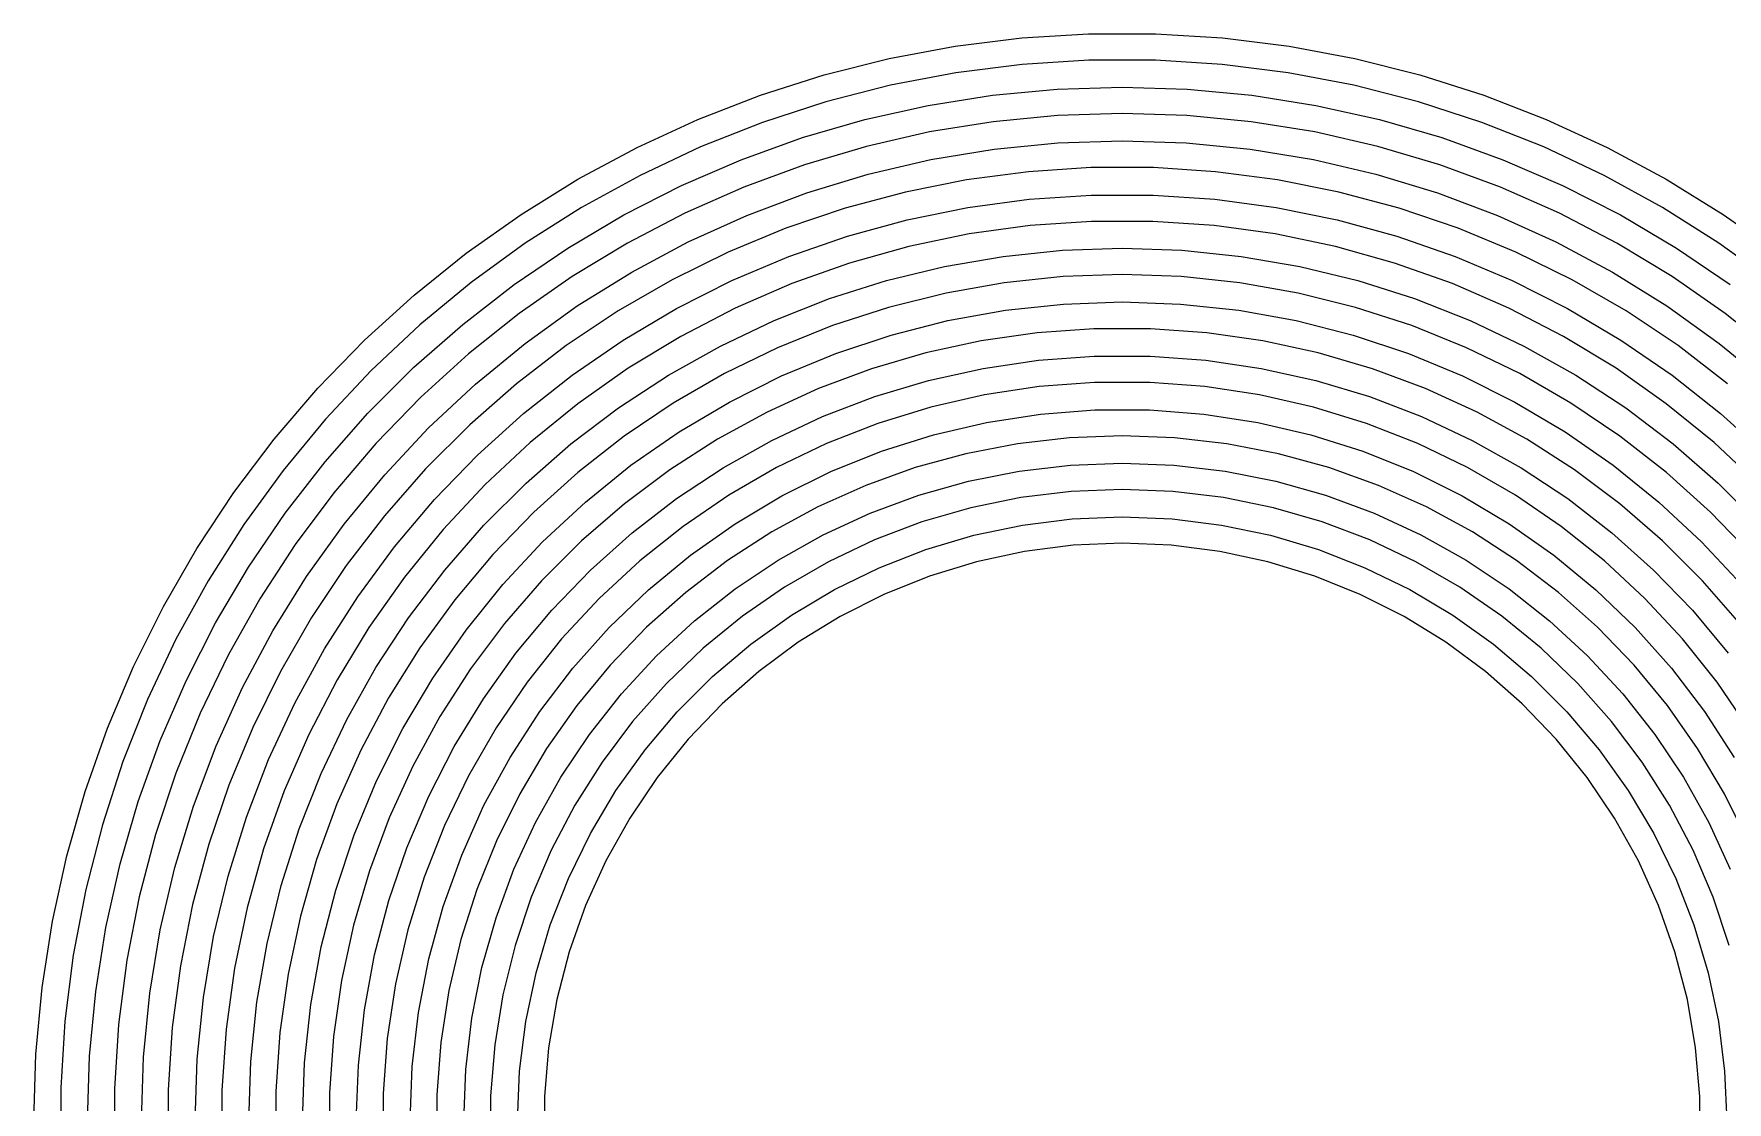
# Model space of a CAD drawing. Extents: x 25 to 275, y -107 to -24.
# Drawn here: x 70.12 to 85.88, y -64.82 to -54.88 of the extents above; entities that cross this region are included whole.
import ezdxf

# ---------------------------------------------------------------- set-up
doc = ezdxf.new("R2010")
doc.units = 0
doc.layers.add('BLACK', color=7, linetype='CONTINUOUS')

msp = doc.modelspace()

# ---------------------------------------------------------------- linework, layer by layer
at = {"layer": 'BLACK', "linetype": 'CONTINUOUS'}
for p, q in [((78.696909, -54.994825), (79.315783, -54.918191)), ((79.315783, -54.918191), (79.9382, -54.879802)), ((79.9382, -54.879802), (80.5618, -54.879802)), ((80.5618, -54.879802), (81.184217, -54.918191)), ((81.184217, -54.918191), (81.803091, -54.994825)), ((77.479162, -55.261515), (78.083928, -55.109411)), ((78.083928, -55.109411), (78.696909, -54.994825)), ((79.939666, -55.125), (79.320222, -55.163972)), ((80.560334, -55.125), (79.939666, -55.125)), ((81.179778, -55.163972), (80.560334, -55.125)), ((81.803091, -54.994825), (82.416072, -55.109411)), ((82.416072, -55.109411), (83.020838, -55.261515)), ((76.884908, -55.450561), (77.479162, -55.261515)), ((78.704447, -55.241763), (78.094772, -55.358064)), ((79.320222, -55.163972), (78.704447, -55.241763)), ((81.795553, -55.241763), (81.179778, -55.163972)), ((82.405228, -55.358064), (81.795553, -55.241763)), ((83.020838, -55.261515), (83.615092, -55.450561)), ((76.303418, -55.675832), (76.884908, -55.450561)), ((78.094772, -55.358064), (77.493603, -55.512418)), ((78.446455, -55.545485), (79.043668, -55.450896)), ((79.043668, -55.450896), (79.645641, -55.393993)), ((79.645641, -55.393993), (80.25, -55.375)), ((80.25, -55.375), (80.854359, -55.393993)), ((80.854359, -55.393993), (81.456332, -55.450896)), ((81.456332, -55.450896), (82.053545, -55.545485)), ((83.006397, -55.512418), (82.405228, -55.358064)), ((83.615092, -55.450561), (84.196582, -55.675832)), ((77.493603, -55.512418), (76.903312, -55.704216)), ((77.85636, -55.677387), (78.446455, -55.545485)), ((82.053545, -55.545485), (82.64364, -55.677387)), ((83.596688, -55.704216), (83.006397, -55.512418)), ((75.736899, -55.936472), (76.303418, -55.675832)), ((76.903312, -55.704216), (76.326228, -55.932699)), ((77.275711, -55.846081), (77.85636, -55.677387)), ((79.050535, -55.697189), (78.456967, -55.793153)), ((79.649033, -55.639453), (79.050535, -55.697189)), ((80.25, -55.620181), (79.649033, -55.639453)), ((80.850967, -55.639453), (80.25, -55.620181)), ((81.449465, -55.697189), (80.850967, -55.639453)), ((82.043033, -55.793153), (81.449465, -55.697189)), ((82.64364, -55.677387), (83.224289, -55.846081)), ((84.173772, -55.932699), (83.596688, -55.704216)), ((84.196582, -55.675832), (84.763101, -55.936472)), ((76.706801, -56.050901), (77.275711, -55.846081)), ((77.870766, -55.926949), (77.294342, -56.098029)), ((78.456967, -55.793153), (77.870766, -55.926949)), ((79.058948, -55.953066), (79.653196, -55.894537)), ((79.653196, -55.894537), (80.25, -55.875)), ((80.25, -55.875), (80.846804, -55.894537)), ((80.846804, -55.894537), (81.441052, -55.953066)), ((82.629234, -55.926949), (82.043033, -55.793153)), ((83.205658, -56.098029), (82.629234, -55.926949)), ((83.224289, -55.846081), (83.793199, -56.050901)), ((75.1875, -56.231493), (75.736899, -55.936472)), ((76.326228, -55.932699), (75.764631, -56.196967)), ((76.151874, -56.29104), (76.706801, -56.050901)), ((77.888276, -56.185927), (78.469801, -56.050334)), ((78.469801, -56.050334), (79.058948, -55.953066)), ((81.441052, -55.953066), (82.030199, -56.050334)), ((82.030199, -56.050334), (82.611724, -56.185927)), ((83.793199, -56.050901), (84.348126, -56.29104)), ((84.735369, -56.196967), (84.173772, -55.932699)), ((84.763101, -55.936472), (85.3125, -56.231493)), ((74.657305, -56.559776), (75.1875, -56.231493)), ((75.764631, -56.196967), (75.220734, -56.495976)), ((77.294342, -56.098029), (76.730063, -56.305689)), ((77.316865, -56.359263), (77.888276, -56.185927)), ((78.803528, -56.23885), (78.233619, -56.352212)), ((79.379632, -56.163004), (78.803528, -56.23885)), ((79.959463, -56.125), (79.379632, -56.163004)), ((80.540537, -56.125), (79.959463, -56.125)), ((81.120368, -56.163004), (80.540537, -56.125)), ((81.696472, -56.23885), (81.120368, -56.163004)), ((82.266381, -56.352212), (81.696472, -56.23885)), ((82.611724, -56.185927), (83.183135, -56.359263)), ((83.769937, -56.305689), (83.205658, -56.098029)), ((85.279266, -56.495976), (84.735369, -56.196967)), ((85.3125, -56.231493), (85.842695, -56.559776)), ((75.613121, -56.565548), (76.151874, -56.29104)), ((76.730063, -56.305689), (76.180249, -56.549075)), ((76.758014, -56.569599), (77.316865, -56.359263)), ((78.233619, -56.352212), (77.672343, -56.502605)), ((79.386675, -56.418316), (79.961796, -56.379817)), ((79.961796, -56.379817), (80.538204, -56.379817)), ((80.538204, -56.379817), (81.113325, -56.418316)), ((82.827657, -56.502605), (82.266381, -56.352212)), ((83.183135, -56.359263), (83.741986, -56.569599)), ((84.319751, -56.549075), (83.769937, -56.305689)), ((84.348126, -56.29104), (84.886879, -56.565548)), ((75.220734, -56.495976), (74.696686, -56.828547)), ((76.180249, -56.549075), (75.647158, -56.827188)), ((77.672343, -56.502605), (77.122106, -56.689386)), ((78.250551, -56.609957), (78.815409, -56.495144)), ((78.815409, -56.495144), (79.386675, -56.418316)), ((81.113325, -56.418316), (81.684591, -56.495144)), ((81.684591, -56.495144), (82.249449, -56.609957)), ((83.377894, -56.689386), (82.827657, -56.502605)), ((84.852842, -56.827188), (84.319751, -56.549075)), ((85.803314, -56.828547), (85.279266, -56.495976)), ((74.148324, -56.920076), (74.657305, -56.559776)), ((75.092667, -56.873344), (75.613121, -56.565548)), ((76.214116, -56.816036), (76.758014, -56.569599)), ((77.122106, -56.689386), (76.585263, -56.911753)), ((77.694623, -56.762241), (78.250551, -56.609957)), ((79.393038, -56.664048), (78.826171, -56.741963)), ((79.963901, -56.625), (79.393038, -56.664048)), ((80.536099, -56.625), (79.963901, -56.625)), ((81.106962, -56.664048), (80.536099, -56.625)), ((81.673829, -56.741963), (81.106962, -56.664048)), ((82.249449, -56.609957), (82.805377, -56.762241)), ((83.914737, -56.911753), (83.377894, -56.689386)), ((83.741986, -56.569599), (84.285884, -56.816036)), ((84.886879, -56.565548), (85.407333, -56.873344)), ((85.842695, -56.559776), (86.351676, -56.920076)), ((74.696686, -56.828547), (74.194555, -57.193367)), ((75.647158, -56.827188), (75.132981, -57.138885)), ((75.6875, -57.097518), (76.214116, -56.816036)), ((77.150108, -56.951317), (77.694623, -56.762241)), ((78.265941, -56.85838), (77.714963, -57.012756)), ((78.826171, -56.741963), (78.265941, -56.85838)), ((82.234059, -56.85838), (81.673829, -56.741963)), ((82.785037, -57.012756), (82.234059, -56.85838)), ((82.805377, -56.762241), (83.349892, -56.951317)), ((84.285884, -56.816036), (84.8125, -57.097518)), ((85.367019, -57.138885), (84.852842, -56.827188)), ((86.305445, -57.193367), (85.803314, -56.828547)), ((73.66249, -57.311025), (74.148324, -56.920076)), ((74.592567, -57.213211), (75.092667, -56.873344)), ((76.585263, -56.911753), (76.064113, -57.168756)), ((76.619438, -57.176341), (77.150108, -56.951317)), ((77.714963, -57.012756), (77.175804, -57.204374)), ((78.59692, -57.044942), (79.143646, -56.950677)), ((79.143646, -56.950677), (79.69553, -56.893941)), ((79.69553, -56.893941), (80.25, -56.875)), ((80.25, -56.875), (80.80447, -56.893941)), ((80.80447, -56.893941), (81.356354, -56.950677)), ((81.356354, -56.950677), (81.90308, -57.044942)), ((83.324196, -57.204374), (82.785037, -57.012756)), ((83.349892, -56.951317), (83.880562, -57.176341)), ((84.435887, -57.168756), (83.914737, -56.911753)), ((85.407333, -56.873344), (85.907433, -57.213211)), ((75.132981, -57.138885), (74.639831, -57.482885)), ((75.180422, -57.41284), (75.6875, -57.097518)), ((76.064113, -57.168756), (75.560887, -57.459294)), ((76.104982, -57.436307), (76.619438, -57.176341)), ((77.529103, -57.34413), (78.057901, -57.176297)), ((78.057901, -57.176297), (78.59692, -57.044942)), ((79.700333, -57.139395), (79.153344, -57.196886)), ((80.25, -57.1202), (79.700333, -57.139395)), ((80.799667, -57.139395), (80.25, -57.1202)), ((81.346656, -57.196886), (80.799667, -57.139395)), ((81.90308, -57.044942), (82.442099, -57.176297)), ((82.442099, -57.176297), (82.970897, -57.34413)), ((83.880562, -57.176341), (84.395018, -57.436307)), ((84.939113, -57.459294), (84.435887, -57.168756)), ((84.8125, -57.097518), (85.319578, -57.41284)), ((85.860169, -57.482885), (85.367019, -57.138885)), ((73.201644, -57.731142), (73.66249, -57.311025)), ((74.194555, -57.193367), (73.716321, -57.588996)), ((74.114794, -57.58381), (74.592567, -57.213211)), ((77.175804, -57.204374), (76.650978, -57.432338)), ((77.012991, -57.547658), (77.529103, -57.34413)), ((78.611697, -57.292393), (78.078033, -57.42545)), ((79.153344, -57.196886), (78.611697, -57.292393)), ((81.888303, -57.292393), (81.346656, -57.196886)), ((82.421967, -57.42545), (81.888303, -57.292393)), ((82.970897, -57.34413), (83.487009, -57.547658)), ((83.849022, -57.432338), (83.324196, -57.204374)), ((74.639831, -57.482885), (74.169735, -57.857775)), ((74.695052, -57.760651), (75.180422, -57.41284)), ((75.560887, -57.459294), (75.077741, -57.782121)), ((75.60904, -57.730054), (76.104982, -57.436307)), ((76.650978, -57.432338), (76.142933, -57.695586)), ((78.078033, -57.42545), (77.55495, -57.59541)), ((78.62919, -57.549255), (79.164849, -57.452612)), ((79.164849, -57.452612), (79.706039, -57.394428)), ((79.706039, -57.394428), (80.25, -57.375)), ((80.25, -57.375), (80.793961, -57.394428)), ((80.793961, -57.394428), (81.335151, -57.452612)), ((81.335151, -57.452612), (81.87081, -57.549255)), ((82.94505, -57.59541), (82.421967, -57.42545)), ((84.357067, -57.695586), (83.849022, -57.432338)), ((84.395018, -57.436307), (84.89096, -57.730054)), ((85.422259, -57.782121), (84.939113, -57.459294)), ((85.319578, -57.41284), (85.804948, -57.760651)), ((86.330265, -57.857775), (85.860169, -57.482885)), ((73.716321, -57.588996), (73.263873, -58.013873)), ((73.661234, -57.983677), (74.114794, -57.58381)), ((76.511972, -57.785933), (77.012991, -57.547658)), ((77.55495, -57.59541), (77.044997, -57.801445)), ((78.101789, -57.683866), (78.62919, -57.549255)), ((79.986601, -57.625), (79.461146, -57.662581)), ((80.513399, -57.625), (79.986601, -57.625)), ((81.038854, -57.662581), (80.513399, -57.625)), ((81.87081, -57.549255), (82.398211, -57.683866)), ((83.455003, -57.801445), (82.94505, -57.59541)), ((83.487009, -57.547658), (83.988028, -57.785933)), ((72.767535, -58.178832), (73.201644, -57.731142)), ((74.233469, -58.139462), (74.695052, -57.760651)), ((75.077741, -57.782121), (74.616744, -58.135857)), ((75.133825, -58.056271), (75.60904, -57.730054)), ((76.142933, -57.695586), (75.654036, -57.99289)), ((76.02838, -58.057842), (76.511972, -57.785933)), ((77.044997, -57.801445), (76.550658, -58.04255)), ((77.585336, -57.855758), (78.101789, -57.683866)), ((78.93971, -57.737553), (78.424952, -57.849531)), ((79.461146, -57.662581), (78.93971, -57.737553)), ((81.56029, -57.737553), (81.038854, -57.662581)), ((82.075048, -57.849531), (81.56029, -57.737553)), ((82.398211, -57.683866), (82.914664, -57.855758)), ((83.949342, -58.04255), (83.455003, -57.801445)), ((83.988028, -57.785933), (84.47162, -58.057842)), ((84.845964, -57.99289), (84.357067, -57.695586)), ((84.89096, -57.730054), (85.366175, -58.056271)), ((85.883256, -58.135857), (85.422259, -57.782121)), ((85.804948, -57.760651), (86.266531, -58.139462)), ((74.169735, -57.857775), (73.724624, -58.262013)), ((77.082461, -58.064056), (77.585336, -57.855758)), ((78.424952, -57.849531), (77.919493, -57.997947)), ((78.955837, -57.99352), (79.47073, -57.917743)), ((79.47073, -57.917743), (79.989781, -57.879753)), ((79.989781, -57.879753), (80.510219, -57.879753)), ((80.510219, -57.879753), (81.02927, -57.917743)), ((81.02927, -57.917743), (81.544163, -57.99352)), ((82.580507, -57.997947), (82.075048, -57.849531)), ((82.914664, -57.855758), (83.417539, -58.064056)), ((73.263873, -58.013873), (72.838996, -58.466321)), ((73.233677, -58.411234), (73.661234, -57.983677)), ((74.68146, -58.4135), (75.133825, -58.056271)), ((75.654036, -57.99289), (75.186569, -58.322865)), ((75.564472, -58.36212), (76.02838, -58.057842)), ((76.550658, -58.04255), (76.074342, -58.317551)), ((76.595726, -58.307698), (77.082461, -58.064056)), ((77.919493, -57.997947), (77.42591, -58.182044)), ((77.949477, -58.256617), (78.44785, -58.106679)), ((78.44785, -58.106679), (78.955837, -57.99352)), ((79.992756, -58.125), (79.479706, -58.163448)), ((80.507244, -58.125), (79.992756, -58.125)), ((81.020294, -58.163448), (80.507244, -58.125)), ((81.544163, -57.99352), (82.05215, -58.106679)), ((82.05215, -58.106679), (82.550523, -58.256617)), ((83.07409, -58.182044), (82.580507, -57.997947)), ((83.417539, -58.064056), (83.904274, -58.307698)), ((84.425658, -58.317551), (83.949342, -58.04255)), ((84.47162, -58.057842), (84.935528, -58.36212)), ((85.313431, -58.322865), (84.845964, -57.99289)), ((85.366175, -58.056271), (85.81854, -58.4135)), ((72.361809, -58.652396), (72.767535, -58.178832)), ((73.724624, -58.262013), (73.306326, -58.693939)), ((73.797651, -58.547651), (74.233469, -58.139462)), ((74.616744, -58.135857), (74.179869, -58.518987)), ((77.42591, -58.182044), (76.946718, -58.400884)), ((77.463379, -58.442533), (77.949477, -58.256617)), ((78.970963, -58.240128), (78.469374, -58.354613)), ((79.479706, -58.163448), (78.970963, -58.240128)), ((81.529037, -58.240128), (81.020294, -58.163448)), ((82.030626, -58.354613), (81.529037, -58.240128)), ((82.550523, -58.256617), (83.036621, -58.442533)), ((83.553282, -58.400884), (83.07409, -58.182044)), ((72.83381, -58.864794), (73.233677, -58.411234)), ((74.253965, -58.800146), (74.68146, -58.4135)), ((75.186569, -58.322865), (74.742709, -58.683972)), ((75.12241, -58.697346), (75.564472, -58.36212)), ((76.074342, -58.317551), (75.61837, -58.625108)), ((76.127614, -58.585442), (76.595726, -58.307698)), ((76.946718, -58.400884), (76.484359, -58.653351)), ((76.992148, -58.663437), (77.463379, -58.442533)), ((78.469374, -58.354613), (77.977742, -58.506261)), ((78.988659, -58.496182), (79.490222, -58.418711)), ((79.490222, -58.418711), (79.996244, -58.379862)), ((79.996244, -58.379862), (80.503756, -58.379862)), ((80.503756, -58.379862), (81.009778, -58.418711)), ((81.009778, -58.418711), (81.511341, -58.496182)), ((82.522258, -58.506261), (82.030626, -58.354613)), ((83.036621, -58.442533), (83.507852, -58.663437)), ((84.015641, -58.653351), (83.553282, -58.400884)), ((83.904274, -58.307698), (84.372386, -58.585442)), ((84.88163, -58.625108), (84.425658, -58.317551)), ((84.935528, -58.36212), (85.37759, -58.697346)), ((85.757291, -58.683972), (85.313431, -58.322865)), ((85.81854, -58.4135), (86.246035, -58.800146)), ((72.838996, -58.466321), (72.443367, -58.944555)), ((73.389462, -58.983469), (73.797651, -58.547651)), ((74.179869, -58.518987), (73.768987, -58.929869)), ((75.680508, -58.895873), (76.127614, -58.585442)), ((77.977742, -58.506261), (77.498818, -58.694225)), ((78.494498, -58.611821), (78.988659, -58.496182)), ((81.511341, -58.496182), (82.005502, -58.611821)), ((83.001182, -58.694225), (82.522258, -58.506261)), ((84.372386, -58.585442), (84.819492, -58.895873)), ((71.986006, -59.15004), (72.361809, -58.652396)), ((73.306326, -58.693939), (72.916562, -59.151779)), ((74.742709, -58.683972), (74.324526, -59.074526)), ((74.704256, -59.061958), (75.12241, -58.697346)), ((75.61837, -58.625108), (75.184962, -58.963723)), ((76.484359, -58.653351), (76.041189, -58.938159)), ((76.5383, -58.918149), (76.992148, -58.663437)), ((77.498818, -58.694225), (77.03528, -58.917453)), ((78.010638, -58.764947), (78.494498, -58.611821)), ((79.276146, -58.695085), (78.796367, -58.788133)), ((79.76164, -58.639037), (79.276146, -58.695085)), ((80.25, -58.620318), (79.76164, -58.639037)), ((80.73836, -58.639037), (80.25, -58.620318)), ((81.223854, -58.695085), (80.73836, -58.639037)), ((81.703633, -58.788133), (81.223854, -58.695085)), ((82.005502, -58.611821), (82.489362, -58.764947)), ((83.46472, -58.917453), (83.001182, -58.694225)), ((83.507852, -58.663437), (83.9617, -58.918149)), ((84.458811, -58.938159), (84.015641, -58.653351)), ((85.315038, -58.963723), (84.88163, -58.625108)), ((85.37759, -58.697346), (85.795744, -59.061958)), ((86.175474, -59.074526), (85.757291, -58.683972)), ((72.463211, -59.342567), (72.83381, -58.864794)), ((73.853251, -59.214482), (74.253965, -58.800146)), ((75.256687, -59.237409), (75.680508, -58.895873)), ((76.104255, -59.205311), (76.5383, -58.918149)), ((77.03528, -58.917453), (76.58972, -59.174698)), ((77.53992, -58.954664), (78.010638, -58.764947)), ((78.325119, -58.917634), (77.865166, -59.082829)), ((78.796367, -58.788133), (78.325119, -58.917634)), ((79.291839, -58.950409), (79.769438, -58.893881)), ((79.769438, -58.893881), (80.25, -58.875)), ((80.25, -58.875), (80.730562, -58.893881)), ((80.730562, -58.893881), (81.208161, -58.950409)), ((82.174881, -58.917634), (81.703633, -58.788133)), ((82.634834, -59.082829), (82.174881, -58.917634)), ((82.489362, -58.764947), (82.96008, -58.954664)), ((83.91028, -59.174698), (83.46472, -58.917453)), ((83.9617, -58.918149), (84.395745, -59.205311)), ((84.819492, -58.895873), (85.243313, -59.237409)), ((72.443367, -58.944555), (72.078547, -59.446686)), ((73.010651, -59.445052), (73.389462, -58.983469)), ((73.768987, -58.929869), (73.385857, -59.366744)), ((74.324526, -59.074526), (73.933972, -59.492709)), ((74.311958, -59.454256), (74.704256, -59.061958)), ((75.184962, -58.963723), (74.776231, -59.331746)), ((76.041189, -58.938159), (75.619466, -59.253857)), ((77.085106, -59.179856), (77.53992, -58.954664)), ((78.357271, -59.174779), (78.820147, -59.044234)), ((78.820147, -59.044234), (79.291839, -58.950409)), ((81.208161, -58.950409), (81.679853, -59.044234)), ((81.679853, -59.044234), (82.142729, -59.174779)), ((82.96008, -58.954664), (83.414894, -59.179856)), ((84.880534, -59.253857), (84.458811, -58.938159)), ((85.723769, -59.331746), (85.315038, -58.963723)), ((85.795744, -59.061958), (86.188042, -59.454256)), ((71.641552, -59.669874), (71.986006, -59.15004)), ((72.916562, -59.151779), (72.556933, -59.633649)), ((73.481105, -59.654657), (73.853251, -59.214482)), ((75.69233, -59.523389), (76.104255, -59.205311)), ((76.58972, -59.174698), (76.164629, -59.464519)), ((76.648865, -59.439204), (77.085106, -59.179856)), ((77.865166, -59.082829), (77.419209, -59.282749)), ((77.906064, -59.341238), (78.357271, -59.174779)), ((79.306819, -59.196372), (78.842879, -59.291086)), ((79.776875, -59.139297), (79.306819, -59.196372)), ((80.25, -59.120231), (79.776875, -59.139297)), ((80.723125, -59.139297), (80.25, -59.120231)), ((81.193181, -59.196372), (80.723125, -59.139297)), ((81.657121, -59.291086), (81.193181, -59.196372)), ((82.142729, -59.174779), (82.593936, -59.341238)), ((83.080791, -59.282749), (82.634834, -59.082829)), ((83.414894, -59.179856), (83.851135, -59.439204)), ((84.335371, -59.464519), (83.91028, -59.174698)), ((84.395745, -59.205311), (84.80767, -59.523389)), ((72.123344, -59.842667), (72.463211, -59.342567)), ((73.385857, -59.366744), (73.032121, -59.827741)), ((74.776231, -59.331746), (74.394167, -59.727385)), ((74.858311, -59.608311), (75.256687, -59.237409)), ((75.619466, -59.253857), (75.221339, -59.598837)), ((77.419209, -59.282749), (76.989863, -59.516219)), ((77.469308, -59.542585), (77.906064, -59.341238)), ((78.842879, -59.291086), (78.388065, -59.422825)), ((79.785491, -59.394212), (80.25, -59.375)), ((80.25, -59.375), (80.714509, -59.394212)), ((82.111935, -59.422825), (81.657121, -59.291086)), ((82.593936, -59.341238), (83.030692, -59.542585)), ((83.510137, -59.516219), (83.080791, -59.282749)), ((85.278661, -59.598837), (84.880534, -59.253857)), ((85.243313, -59.237409), (85.641689, -59.608311)), ((86.105833, -59.727385), (85.723769, -59.331746)), ((72.078547, -59.446686), (71.745976, -59.970734)), ((72.66284, -59.930422), (73.010651, -59.445052)), ((73.933972, -59.492709), (73.572865, -59.936569)), ((73.947346, -59.87241), (74.311958, -59.454256)), ((75.304721, -59.870688), (75.69233, -59.523389)), ((76.164629, -59.464519), (75.762386, -59.785298)), ((76.233757, -59.731185), (76.648865, -59.439204)), ((76.989863, -59.516219), (76.57965, -59.781871)), ((77.049696, -59.777579), (77.469308, -59.542585)), ((78.388065, -59.422825), (77.945327, -59.590733)), ((78.423565, -59.679778), (78.869144, -59.547124)), ((78.869144, -59.547124), (79.324155, -59.451718)), ((79.324155, -59.451718), (79.785491, -59.394212)), ((80.714509, -59.394212), (81.175845, -59.451718)), ((81.175845, -59.451718), (81.630856, -59.547124)), ((81.630856, -59.547124), (82.076435, -59.679778)), ((82.554673, -59.590733), (82.111935, -59.422825)), ((83.030692, -59.542585), (83.450304, -59.777579)), ((83.92035, -59.781871), (83.510137, -59.516219)), ((83.851135, -59.439204), (84.266243, -59.731185)), ((84.737614, -59.785298), (84.335371, -59.464519)), ((84.80767, -59.523389), (85.195279, -59.870688)), ((71.329752, -60.209928), (71.641552, -59.669874)), ((72.556933, -59.633649), (72.228916, -60.137572)), ((73.139192, -60.118706), (73.481105, -59.654657)), ((74.487409, -60.006687), (74.858311, -59.608311)), ((75.221339, -59.598837), (74.848837, -59.971339)), ((77.945327, -59.590733), (77.517535, -59.793723)), ((77.990463, -59.848775), (78.423565, -59.679778)), ((79.340801, -59.697537), (78.894397, -59.793745)), ((79.793757, -59.639534), (79.340801, -59.697537)), ((80.25, -59.620153), (79.793757, -59.639534)), ((80.706243, -59.639534), (80.25, -59.620153)), ((81.159199, -59.697537), (80.706243, -59.639534)), ((81.605603, -59.793745), (81.159199, -59.697537)), ((82.076435, -59.679778), (82.509537, -59.848775)), ((82.982465, -59.793723), (82.554673, -59.590733)), ((85.651163, -59.971339), (85.278661, -59.598837)), ((85.641689, -59.608311), (86.012591, -60.006687)), ((71.815548, -60.363121), (72.123344, -59.842667)), ((73.032121, -59.827741), (72.709294, -60.310887)), ((74.394167, -59.727385), (74.040633, -60.148711)), ((75.762386, -59.785298), (75.385239, -60.135239)), ((75.842217, -60.054085), (76.233757, -59.731185)), ((76.57965, -59.781871), (76.190976, -60.078144)), ((76.649815, -60.044771), (77.049696, -59.777579)), ((77.517535, -59.793723), (77.107464, -60.030478)), ((77.572796, -60.05296), (77.990463, -59.848775)), ((78.894397, -59.793745), (78.457759, -59.927464)), ((82.042241, -59.927464), (81.605603, -59.793745)), ((82.509537, -59.848775), (82.927204, -60.05296)), ((83.392536, -60.030478), (82.982465, -59.793723)), ((83.450304, -59.777579), (83.850185, -60.044771)), ((84.309024, -60.078144), (83.92035, -59.781871)), ((84.266243, -59.731185), (84.657783, -60.054085)), ((85.114761, -60.135239), (84.737614, -59.785298)), ((71.745976, -59.970734), (71.446967, -60.514631)), ((72.347518, -60.4375), (72.66284, -59.930422)), ((73.572865, -59.936569), (73.24289, -60.404036)), ((73.61212, -60.314472), (73.947346, -59.87241)), ((74.145873, -60.430508), (74.487409, -60.006687)), ((74.848837, -59.971339), (74.503857, -60.369466)), ((74.943498, -60.245353), (75.304721, -59.870688)), ((78.457759, -59.927464), (78.034034, -60.09773)), ((82.465966, -60.09773), (82.042241, -59.927464)), ((85.195279, -59.870688), (85.556502, -60.245353)), ((85.996143, -60.369466), (85.651163, -59.971339)), ((72.228916, -60.137572), (71.933859, -60.661475)), ((72.829036, -60.604556), (73.139192, -60.118706)), ((74.040633, -60.148711), (73.71735, -60.593672)), ((75.385239, -60.135239), (75.035298, -60.512386)), ((75.476544, -60.40601), (75.842217, -60.054085)), ((76.190976, -60.078144), (75.826121, -60.403301)), ((76.272131, -60.342513), (76.649815, -60.044771)), ((77.107464, -60.030478), (76.717774, -60.299461)), ((77.173417, -60.290939), (77.572796, -60.05296)), ((78.034034, -60.09773), (77.626276, -60.303318)), ((82.873724, -60.303318), (82.465966, -60.09773)), ((82.927204, -60.05296), (83.326583, -60.290939)), ((83.782226, -60.299461), (83.392536, -60.030478)), ((83.850185, -60.044771), (84.227869, -60.342513)), ((84.673879, -60.403301), (84.309024, -60.078144)), ((84.657783, -60.054085), (85.023456, -60.40601)), ((85.464702, -60.512386), (85.114761, -60.135239)), ((71.051789, -60.768152), (71.329752, -60.209928)), ((72.709294, -60.310887), (72.418756, -60.814113)), ((73.307842, -60.77838), (73.61212, -60.314472)), ((74.610588, -60.645387), (74.943498, -60.245353)), ((76.717774, -60.299461), (76.350992, -60.59893)), ((76.795053, -60.561085), (77.173417, -60.290939)), ((77.626276, -60.303318), (77.237421, -60.542745)), ((83.262579, -60.542745), (82.873724, -60.303318)), ((83.326583, -60.290939), (83.704947, -60.561085)), ((84.149008, -60.59893), (83.782226, -60.299461)), ((85.556502, -60.245353), (85.889412, -60.645387)), ((71.54104, -60.901874), (71.815548, -60.363121)), ((72.066036, -60.964116), (72.347518, -60.4375)), ((73.24289, -60.404036), (72.945586, -60.892933)), ((73.835442, -60.877614), (74.145873, -60.430508)), ((74.503857, -60.369466), (74.188159, -60.791189)), ((75.138884, -60.784894), (75.476544, -60.40601)), ((75.826121, -60.403301), (75.487228, -60.755434)), ((75.918971, -60.668971), (76.272131, -60.342513)), ((84.227869, -60.342513), (84.581029, -60.668971)), ((85.012772, -60.755434), (84.673879, -60.403301)), ((85.023456, -60.40601), (85.361116, -60.784894)), ((71.446967, -60.514631), (71.182699, -61.076228)), ((72.552025, -61.110038), (72.829036, -60.604556)), ((73.71735, -60.593672), (73.425893, -61.0601)), ((74.307766, -61.068655), (74.610588, -60.645387)), ((75.035298, -60.512386), (74.714519, -60.914629)), ((76.350992, -60.59893), (76.009496, -60.926941)), ((76.440291, -60.861553), (76.795053, -60.561085)), ((77.237421, -60.542745), (76.870273, -60.814287)), ((83.629727, -60.814287), (83.262579, -60.542745)), ((83.704947, -60.561085), (84.059709, -60.861553)), ((84.490504, -60.926941), (84.149008, -60.59893)), ((85.785481, -60.914629), (85.464702, -60.512386)), ((70.808719, -61.342428), (71.051789, -60.768152)), ((71.933859, -60.661475), (71.672975, -61.203206)), ((73.035933, -61.261972), (73.307842, -60.77838)), ((74.188159, -60.791189), (73.903351, -61.234359)), ((74.831218, -61.188514), (75.138884, -60.784894)), ((75.487228, -60.755434), (75.176284, -61.132475)), ((75.592513, -61.022131), (75.918971, -60.668971)), ((84.581029, -60.668971), (84.907487, -61.022131)), ((85.323716, -61.132475), (85.012772, -60.755434)), ((85.361116, -60.784894), (85.668782, -61.188514)), ((71.300901, -61.456801), (71.54104, -60.901874)), ((71.819599, -61.508014), (72.066036, -60.964116)), ((72.418756, -60.814113), (72.161753, -61.335263)), ((72.945586, -60.892933), (72.682338, -61.400978)), ((73.557698, -61.345726), (73.835442, -60.877614)), ((74.714519, -60.914629), (74.424698, -61.33972)), ((76.009496, -60.926941), (75.695502, -61.281367)), ((76.111553, -61.190291), (76.440291, -60.861553)), ((76.870273, -60.814287), (76.527475, -61.115987)), ((83.972525, -61.115987), (83.629727, -60.814287)), ((84.059709, -60.861553), (84.388447, -61.190291)), ((84.804498, -61.281367), (84.490504, -60.926941)), ((86.075302, -61.33972), (85.785481, -60.914629)), ((71.182699, -61.076228), (70.954216, -61.653312)), ((72.309395, -61.632893), (72.552025, -61.110038)), ((73.425893, -61.0601), (73.167683, -61.545723)), ((74.036648, -61.512898), (74.307766, -61.068655)), ((75.294771, -61.399815), (75.592513, -61.022131)), ((76.527475, -61.115987), (76.211498, -61.445671)), ((84.288502, -61.445671), (83.972525, -61.115987)), ((84.907487, -61.022131), (85.205229, -61.399815)), ((71.672975, -61.203206), (71.447336, -61.760538)), ((72.797658, -61.762991), (73.035933, -61.261972)), ((73.903351, -61.234359), (73.650884, -61.696718)), ((74.555351, -61.614501), (74.831218, -61.188514)), ((75.176284, -61.132475), (74.895115, -61.532212)), ((75.695502, -61.281367), (75.411045, -61.659911)), ((75.811085, -61.545053), (76.111553, -61.190291)), ((84.388447, -61.190291), (84.688915, -61.545053)), ((85.088955, -61.659911), (84.804498, -61.281367)), ((85.604885, -61.532212), (85.323716, -61.132475)), ((85.668782, -61.188514), (85.944649, -61.614501)), ((70.601462, -61.930579), (70.808719, -61.342428)), ((72.161753, -61.335263), (71.939386, -61.872106)), ((72.682338, -61.400978), (72.454374, -61.925804)), ((73.314056, -61.832461), (73.557698, -61.345726)), ((74.424698, -61.33972), (74.167453, -61.78528)), ((75.027579, -61.799696), (75.294771, -61.399815)), ((85.205229, -61.399815), (85.472421, -61.799696)), ((71.096081, -62.025711), (71.300901, -61.456801)), ((71.609263, -62.066865), (71.819599, -61.508014)), ((73.167683, -61.545723), (72.943977, -62.048175)), ((73.798681, -61.975746), (74.036648, -61.512898)), ((74.895115, -61.532212), (74.645371, -61.952299)), ((75.540939, -61.923417), (75.811085, -61.545053)), ((76.211498, -61.445671), (75.924618, -61.800964)), ((84.575382, -61.800964), (84.288502, -61.445671)), ((84.688915, -61.545053), (84.959061, -61.923417)), ((85.854629, -61.952299), (85.604885, -61.532212)), ((70.954216, -61.653312), (70.762418, -62.243603)), ((72.102229, -62.170786), (72.309395, -61.632893)), ((73.650884, -61.696718), (73.432044, -62.17591)), ((74.312903, -62.060356), (74.555351, -61.614501)), ((75.411045, -61.659911), (75.157971, -62.060116)), ((85.342029, -62.060115), (85.088955, -61.659911)), ((71.447336, -61.760538), (71.257869, -62.331183)), ((71.939386, -61.872106), (71.752605, -62.422343)), ((72.59413, -62.279103), (72.797658, -61.762991)), ((73.105758, -62.335336), (73.314056, -61.832461)), ((74.167453, -61.78528), (73.944225, -62.248818)), ((74.792585, -62.219308), (75.027579, -61.799696)), ((75.924618, -61.800964), (75.668904, -62.179307)), ((84.831096, -62.179307), (84.575382, -61.800964)), ((85.472421, -61.799696), (85.707415, -62.219308)), ((70.430806, -62.530374), (70.601462, -61.930579)), ((70.927387, -62.60636), (71.096081, -62.025711)), ((71.435927, -62.638276), (71.609263, -62.066865)), ((72.454374, -61.925804), (72.262756, -62.464963)), ((72.943977, -62.048175), (72.755865, -62.565008)), ((73.595135, -62.45473), (73.798681, -61.975746)), ((74.105296, -62.523462), (74.312903, -62.060356)), ((74.645371, -61.952299), (74.428517, -62.390272)), ((75.157971, -62.060116), (74.93792, -62.479387)), ((75.30296, -62.322796), (75.540939, -61.923417)), ((84.959061, -61.923417), (85.19704, -62.322796)), ((85.56208, -62.479387), (85.342029, -62.060115)), ((86.071483, -62.390272), (85.854629, -61.952299)), ((71.931453, -62.721315), (72.102229, -62.170786)), ((73.432044, -62.17591), (73.247947, -62.669493)), ((74.591238, -62.656064), (74.792585, -62.219308)), ((75.668904, -62.179307), (75.446196, -62.577973)), ((85.053804, -62.577973), (84.831096, -62.179307)), ((85.707415, -62.219308), (85.908762, -62.656064)), ((70.762418, -62.243603), (70.608064, -62.844772)), ((71.257869, -62.331183), (71.105353, -62.912794)), ((72.426297, -62.807901), (72.59413, -62.279103)), ((72.933866, -62.851789), (73.105758, -62.335336)), ((73.944225, -62.248818), (73.756261, -62.727742)), ((75.098775, -62.740463), (75.30296, -62.322796)), ((85.19704, -62.322796), (85.401225, -62.740463)), ((70.297397, -63.139536), (70.430806, -62.530374)), ((71.752605, -62.422343), (71.602212, -62.983619)), ((72.262756, -62.464963), (72.10838, -63.015941)), ((73.427096, -62.947294), (73.595135, -62.45473)), ((73.933749, -63.001101), (74.105296, -62.523462)), ((74.428517, -62.390272), (74.245826, -62.84356)), ((74.93792, -62.479387), (74.75232, -62.915005)), ((85.74768, -62.915005), (85.56208, -62.479387)), ((70.795485, -63.196455), (70.927387, -62.60636)), ((71.300334, -63.219801), (71.435927, -62.638276)), ((72.755865, -62.565008), (72.604264, -63.093704)), ((73.247947, -62.669493), (73.099531, -63.174952)), ((74.424779, -63.107271), (74.591238, -62.656064)), ((75.446196, -62.577973), (75.258099, -62.994089)), ((85.241901, -62.994089), (85.053804, -62.577973)), ((70.608064, -62.844772), (70.491763, -63.454447)), ((71.79783, -63.282021), (71.931453, -62.721315)), ((72.294942, -63.34692), (72.426297, -62.807901)), ((72.799255, -63.37919), (72.933866, -62.851789)), ((73.756261, -62.727742), (73.604613, -63.219374)), ((74.245826, -62.84356), (74.098369, -63.309502)), ((74.929778, -63.173565), (75.098775, -62.740463)), ((85.401225, -62.740463), (85.570222, -63.173565)), ((71.105353, -62.912794), (70.990414, -63.502982)), ((71.602212, -62.983619), (71.48885, -63.553528)), ((72.10838, -63.015941), (71.991963, -63.576171)), ((73.295459, -63.45081), (73.427096, -62.947294)), ((73.799268, -63.490471), (73.933749, -63.001101)), ((74.75232, -62.915005), (74.602375, -63.364146)), ((75.258099, -62.994089), (75.105969, -63.424658)), ((85.394031, -63.424658), (85.241901, -62.994089)), ((85.897625, -63.364146), (85.74768, -62.915005)), ((70.201742, -63.755756), (70.297397, -63.139536)), ((72.604264, -63.093704), (72.489912, -63.631687)), ((74.294234, -63.570147), (74.424779, -63.107271)), ((74.797124, -63.619144), (74.929778, -63.173565)), ((85.570222, -63.173565), (85.702876, -63.619144)), ((70.700896, -63.793668), (70.795485, -63.196455)), ((71.203066, -63.808948), (71.300334, -63.219801)), ((71.701957, -63.8504), (71.79783, -63.282021)), ((73.099531, -63.174952), (72.987553, -63.68971)), ((73.604613, -63.219374), (73.490128, -63.720963)), ((74.098369, -63.309502), (73.987013, -63.785365)), ((70.491763, -63.454447), (70.413972, -64.070222)), ((72.200677, -63.893646), (72.294942, -63.34692)), ((72.702612, -63.914849), (72.799255, -63.37919)), ((73.200929, -63.962592), (73.295459, -63.45081)), ((74.602375, -63.364146), (74.489057, -63.823895)), ((75.105969, -63.424658), (74.990902, -63.866578)), ((85.509098, -63.866578), (85.394031, -63.424658)), ((70.990414, -63.502982), (70.913524, -64.099321)), ((71.48885, -63.553528), (71.413004, -64.129632)), ((71.991963, -63.576171), (71.914048, -64.143038)), ((72.489912, -63.631687), (72.413366, -64.176337)), ((73.702642, -63.988698), (73.799268, -63.490471)), ((74.200409, -64.041839), (74.294234, -63.570147)), ((74.701718, -64.074155), (74.797124, -63.619144)), ((85.702876, -63.619144), (85.798282, -64.074155)), ((70.144204, -64.376696), (70.201742, -63.755756)), ((70.643993, -64.395641), (70.700896, -63.793668)), ((72.987553, -63.68971), (72.912581, -64.211146)), ((73.490128, -63.720963), (73.413448, -64.229706)), ((73.987013, -63.785365), (73.912411, -64.268356)), ((71.144537, -64.403196), (71.203066, -63.808948)), ((71.644261, -64.423914), (71.701957, -63.8504)), ((72.143941, -64.44553), (72.200677, -63.893646)), ((72.644428, -64.456039), (72.702612, -63.914849)), ((74.489057, -63.823895), (74.413101, -64.291272)), ((74.990902, -63.866578), (74.913727, -64.316664)), ((85.586273, -64.316664), (85.509098, -63.866578)), ((70.413972, -64.070222), (70.375, -64.689666)), ((70.913524, -64.099321), (70.875, -64.699362)), ((73.144007, -64.479908), (73.200929, -63.962592)), ((73.644439, -64.492861), (73.702642, -63.988698)), ((74.143881, -64.519438), (74.200409, -64.041839)), ((74.644212, -64.535491), (74.701718, -64.074155)), ((85.798282, -64.074155), (85.855788, -64.535491)), ((71.413004, -64.129632), (71.375, -64.709463)), ((71.914048, -64.143038), (71.875, -64.713901)), ((72.413366, -64.176337), (72.375, -64.724999)), ((72.912581, -64.211146), (72.875, -64.736601)), ((73.413448, -64.229706), (73.375, -64.742756)), ((73.912411, -64.268356), (73.875, -64.755641)), ((70.125, -65), (70.144204, -64.376696)), ((70.625, -65), (70.643993, -64.395641)), ((71.125, -65), (71.144537, -64.403196)), ((71.625, -65), (71.644261, -64.423914)), ((74.413101, -64.291272), (74.375, -64.763246)), ((74.913727, -64.316664), (74.875, -64.771673)), ((85.625, -64.771673), (85.586273, -64.316664)), ((72.125, -65), (72.143941, -64.44553)), ((72.625, -65), (72.644428, -64.456039)), ((73.125, -65), (73.144007, -64.479908)), ((73.625, -65), (73.644439, -64.492861)), ((74.125, -65), (74.143881, -64.519438)), ((74.625, -65), (74.644212, -64.535491)), ((85.855788, -64.535491), (85.875, -65)), ((70.375, -64.689666), (70.375, -65)), ((70.875, -64.699362), (70.875, -65)), ((71.375, -64.709463), (71.375, -65)), ((71.875, -64.713901), (71.875, -65)), ((72.375, -64.724999), (72.375, -65)), ((72.875, -64.736601), (72.875, -65)), ((73.375, -64.742756), (73.375, -65)), ((73.875, -64.755641), (73.875, -65)), ((74.375, -64.763246), (74.375, -65)), ((74.875, -64.771673), (74.875, -65)), ((85.625, -65), (85.625, -64.771673))]:
    msp.add_line(p, q, dxfattribs=at)

doc.saveas('drawing.dxf')
